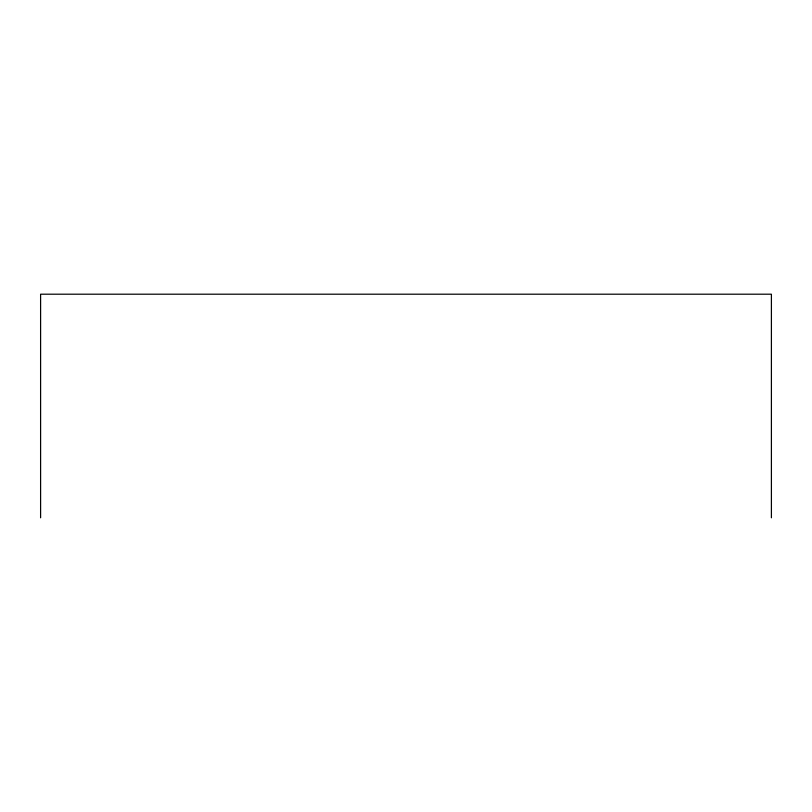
<?xml version="1.0" encoding="UTF-8"?>
<svg xmlns="http://www.w3.org/2000/svg" width="812" height="812" viewBox="0 0 812 812"><rect width="100%" height="100%" fill="white"/><g stroke="black" fill="none" stroke-linecap="round" stroke-linejoin="round"><path stroke-width="1.22" d="M771.4 517.802L771.4 294.198L40.6 294.198L40.6 517.802"/></g></svg>
